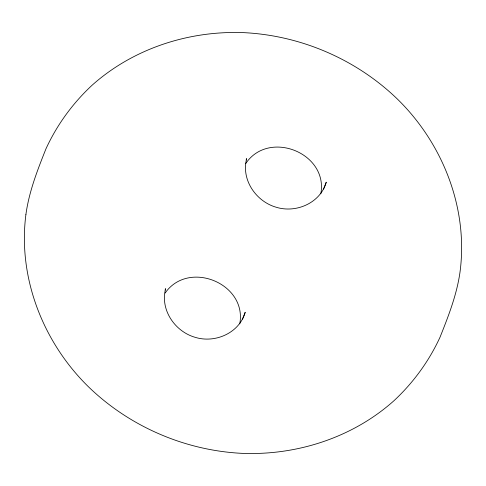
<?xml version="1.0" encoding="UTF-8"?>
<svg xmlns="http://www.w3.org/2000/svg" width="486" height="486" viewBox="0 0 486 486"><rect width="100%" height="100%" fill="white"/><g stroke="black" fill="none" stroke-linecap="round" stroke-linejoin="round"><path stroke-width="0.73" d="M239.774 323.84C247.301 283.484 188.471 259.475 165.155 293.022M320.833 193.762C328.366 153.011 268.801 129.264 245.752 163.496M165.1 290.063L165.641 288.69C159.912 309.673 174.857 331.519 195.099 337.308C215.043 343.547 239.331 333.092 245.199 312.273L242.52 319.144M246.159 159.985L246.694 158.612C240.965 179.595 255.909 201.435 276.157 207.23C296.102 213.469 320.383 203.008 326.252 182.195L323.579 189.066M25.922 214.417C17.642 277.883 43.303 342.745 88.713 387.038C129.665 426.611 184.923 450.449 241.779 453.335C296.703 455.625 352.587 437.643 393.83 400.841C413.228 382.816 428.986 361.238 440.043 337.175C448.523 315.876 456.943 294.437 460.078 271.583C468.358 208.117 442.697 143.255 397.287 98.962C356.335 59.389 301.077 35.551 244.221 32.665C189.297 30.375 133.413 48.357 92.17 85.159C72.772 103.184 57.014 124.762 45.957 148.825C37.477 170.124 29.057 191.563 25.922 214.417"/></g></svg>
